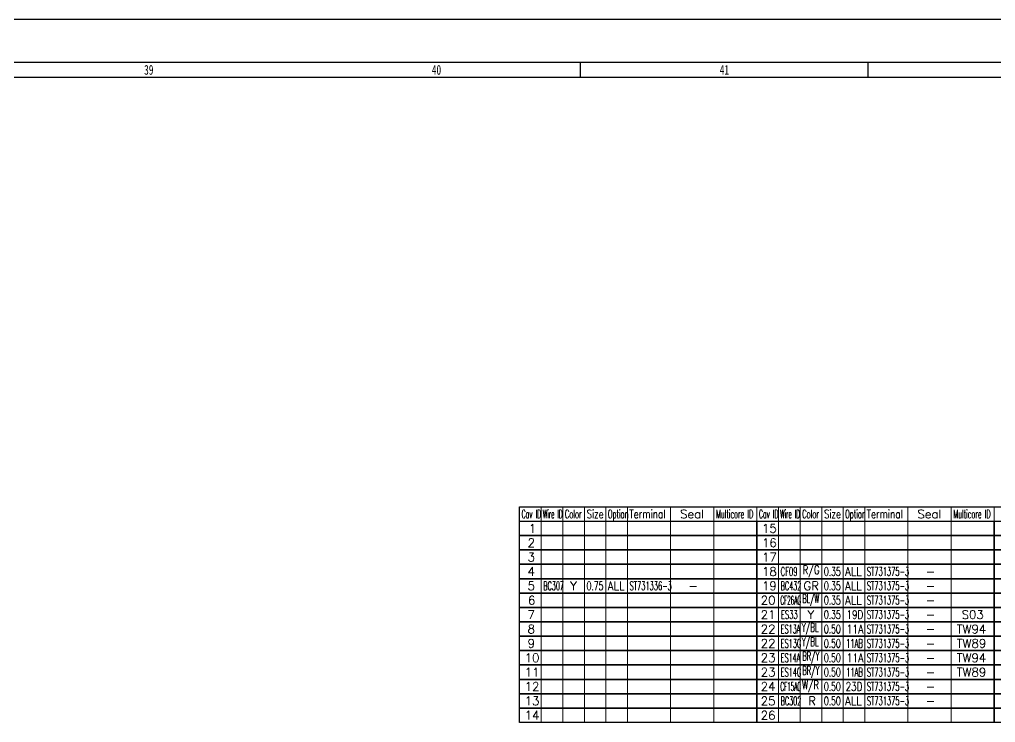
# Model space of a CAD drawing. Header units: inches. Extents: x 47316 to 59086, y 3141 to 11743.
# Drawn here: x 54072.9 to 54412.2, y 8829 to 9073.5 of the extents above; entities that cross this region are included whole.
import ezdxf

# ---------------------------------------------------------------- set-up
doc = ezdxf.new("R2010")
doc.units = ezdxf.units.IN
doc.header["$MEASUREMENT"] = 0
doc.styles.add('MtX_FangSong_GB2312', font='')
doc.styles.get("Standard").update_dxf_attribs({"font": ''})
doc.styles.get('MtX_FangSong_GB2312').set_extended_font_data('FangSong_GB2312')
doc.styles.get('Standard').set_extended_font_data('SimSun')

msp = doc.modelspace()

# ---------------------------------------------------------------- linework, layer by layer
at = {"color": 0, "lineweight": -2}
for p, q in [((56191.93, 9073.45), (50247.93, 9073.45)), ((56067.93, 9058.45), (50267.93, 9058.45)), ((54267.93, 9053.45), (54267.93, 9058.45)), ((54367.93, 9053.45), (54367.93, 9058.45)), ((50267.93, 9053.45), (56171.93, 9053.45))]:
    msp.add_line(p, q, dxfattribs=at)
at = {"color": 0, "linetype": 'Continuous', "lineweight": -2}
for p, q in [((54246.78, 8904), (54659.28, 8904)), ((54246.78, 8899), (54246.78, 8904)), ((54246.78, 8899), (54659.28, 8899))]:
    msp.add_line(p, q, dxfattribs=at)
at = {"color": 7, "linetype": 'Continuous', "lineweight": 15}
for p, q in [((54254.28, 8899), (54254.28, 8904)), ((54261.78, 8899), (54261.78, 8904)), ((54269.28, 8899), (54269.28, 8904)), ((54276.78, 8899), (54276.78, 8904)), ((54284.28, 8899), (54284.28, 8904)), ((54299.28, 8899), (54299.28, 8904)), ((54314.28, 8899), (54314.28, 8904)), ((54329.28, 8899), (54329.28, 8904)), ((54336.78, 8899), (54336.78, 8904)), ((54344.28, 8899), (54344.28, 8904)), ((54351.78, 8899), (54351.78, 8904)), ((54359.28, 8899), (54359.28, 8904)), ((54366.78, 8899), (54366.78, 8904)), ((54381.78, 8899), (54381.78, 8904)), ((54396.78, 8899), (54396.78, 8904)), ((54411.78, 8899), (54411.78, 8904))]:
    msp.add_line(p, q, dxfattribs=at)
at = {"color": 102, "linetype": 'Continuous', "lineweight": 15}
for p, q in [((54254.28, 8894), (54254.28, 8899)), ((54261.78, 8894), (54261.78, 8899)), ((54269.28, 8894), (54269.28, 8899)), ((54276.78, 8894), (54276.78, 8899)), ((54284.28, 8894), (54284.28, 8899)), ((54299.28, 8894), (54299.28, 8899)), ((54314.28, 8894), (54314.28, 8899)), ((54336.78, 8894), (54336.78, 8899)), ((54344.28, 8894), (54344.28, 8899)), ((54351.78, 8894), (54351.78, 8899)), ((54359.28, 8894), (54359.28, 8899)), ((54366.78, 8894), (54366.78, 8899)), ((54381.78, 8894), (54381.78, 8899)), ((54396.78, 8894), (54396.78, 8899)), ((54254.28, 8889), (54254.28, 8894)), ((54261.78, 8889), (54261.78, 8894)), ((54269.28, 8889), (54269.28, 8894)), ((54276.78, 8889), (54276.78, 8894)), ((54284.28, 8889), (54284.28, 8894)), ((54299.28, 8889), (54299.28, 8894)), ((54314.28, 8889), (54314.28, 8894)), ((54336.78, 8889), (54336.78, 8894)), ((54344.28, 8889), (54344.28, 8894)), ((54351.78, 8889), (54351.78, 8894)), ((54359.28, 8889), (54359.28, 8894)), ((54366.78, 8889), (54366.78, 8894)), ((54381.78, 8889), (54381.78, 8894)), ((54396.78, 8889), (54396.78, 8894)), ((54254.28, 8884), (54254.28, 8889)), ((54261.78, 8884), (54261.78, 8889)), ((54269.28, 8884), (54269.28, 8889)), ((54276.78, 8884), (54276.78, 8889)), ((54284.28, 8884), (54284.28, 8889)), ((54299.28, 8884), (54299.28, 8889)), ((54314.28, 8884), (54314.28, 8889)), ((54336.78, 8884), (54336.78, 8889)), ((54344.28, 8884), (54344.28, 8889)), ((54351.78, 8884), (54351.78, 8889)), ((54359.28, 8884), (54359.28, 8889)), ((54366.78, 8884), (54366.78, 8889)), ((54381.78, 8884), (54381.78, 8889)), ((54396.78, 8884), (54396.78, 8889)), ((54254.28, 8879), (54254.28, 8884)), ((54261.78, 8879), (54261.78, 8884)), ((54269.28, 8879), (54269.28, 8884)), ((54276.78, 8879), (54276.78, 8884)), ((54284.28, 8879), (54284.28, 8884)), ((54299.28, 8879), (54299.28, 8884)), ((54314.28, 8879), (54314.28, 8884)), ((54336.78, 8879), (54336.78, 8884)), ((54344.28, 8879), (54344.28, 8884)), ((54351.78, 8879), (54351.78, 8884)), ((54359.28, 8879), (54359.28, 8884)), ((54366.78, 8879), (54366.78, 8884)), ((54381.78, 8879), (54381.78, 8884)), ((54396.78, 8879), (54396.78, 8884)), ((54254.28, 8874), (54254.28, 8879)), ((54261.78, 8874), (54261.78, 8879)), ((54269.28, 8874), (54269.28, 8879)), ((54276.78, 8874), (54276.78, 8879)), ((54284.28, 8874), (54284.28, 8879)), ((54299.28, 8874), (54299.28, 8879)), ((54314.28, 8874), (54314.28, 8879)), ((54336.78, 8874), (54336.78, 8879)), ((54344.28, 8874), (54344.28, 8879)), ((54351.78, 8874), (54351.78, 8879)), ((54359.28, 8874), (54359.28, 8879)), ((54366.78, 8874), (54366.78, 8879)), ((54381.78, 8874), (54381.78, 8879)), ((54396.78, 8874), (54396.78, 8879)), ((54254.28, 8869), (54254.28, 8874)), ((54261.78, 8869), (54261.78, 8874)), ((54269.28, 8869), (54269.28, 8874)), ((54276.78, 8869), (54276.78, 8874)), ((54284.28, 8869), (54284.28, 8874)), ((54299.28, 8869), (54299.28, 8874)), ((54314.28, 8869), (54314.28, 8874)), ((54336.78, 8869), (54336.78, 8874)), ((54344.28, 8869), (54344.28, 8874)), ((54351.78, 8869), (54351.78, 8874)), ((54359.28, 8869), (54359.28, 8874)), ((54366.78, 8869), (54366.78, 8874)), ((54381.78, 8869), (54381.78, 8874)), ((54396.78, 8869), (54396.78, 8874)), ((54254.28, 8864), (54254.28, 8869)), ((54261.78, 8864), (54261.78, 8869)), ((54269.28, 8864), (54269.28, 8869)), ((54276.78, 8864), (54276.78, 8869)), ((54284.28, 8864), (54284.28, 8869)), ((54299.28, 8864), (54299.28, 8869)), ((54314.28, 8864), (54314.28, 8869)), ((54336.78, 8864), (54336.78, 8869)), ((54344.28, 8864), (54344.28, 8869)), ((54351.78, 8864), (54351.78, 8869)), ((54359.28, 8864), (54359.28, 8869)), ((54366.78, 8864), (54366.78, 8869)), ((54381.78, 8864), (54381.78, 8869)), ((54396.78, 8864), (54396.78, 8869)), ((54254.28, 8859), (54254.28, 8864)), ((54261.78, 8859), (54261.78, 8864)), ((54269.28, 8859), (54269.28, 8864)), ((54276.78, 8859), (54276.78, 8864)), ((54284.28, 8859), (54284.28, 8864)), ((54299.28, 8859), (54299.28, 8864)), ((54314.28, 8859), (54314.28, 8864)), ((54336.78, 8859), (54336.78, 8864)), ((54344.28, 8859), (54344.28, 8864)), ((54351.78, 8859), (54351.78, 8864)), ((54359.28, 8859), (54359.28, 8864)), ((54366.78, 8859), (54366.78, 8864)), ((54381.78, 8859), (54381.78, 8864)), ((54396.78, 8859), (54396.78, 8864)), ((54254.28, 8854), (54254.28, 8859)), ((54261.78, 8854), (54261.78, 8859)), ((54269.28, 8854), (54269.28, 8859)), ((54276.78, 8854), (54276.78, 8859)), ((54284.28, 8854), (54284.28, 8859)), ((54299.28, 8854), (54299.28, 8859)), ((54314.28, 8854), (54314.28, 8859)), ((54336.78, 8854), (54336.78, 8859)), ((54344.28, 8854), (54344.28, 8859)), ((54351.78, 8854), (54351.78, 8859)), ((54359.28, 8854), (54359.28, 8859)), ((54366.78, 8854), (54366.78, 8859)), ((54381.78, 8854), (54381.78, 8859)), ((54396.78, 8854), (54396.78, 8859)), ((54254.28, 8849), (54254.28, 8854)), ((54261.78, 8849), (54261.78, 8854)), ((54269.28, 8849), (54269.28, 8854)), ((54276.78, 8849), (54276.78, 8854)), ((54284.28, 8849), (54284.28, 8854)), ((54299.28, 8849), (54299.28, 8854)), ((54314.28, 8849), (54314.28, 8854)), ((54336.78, 8849), (54336.78, 8854)), ((54344.28, 8849), (54344.28, 8854)), ((54351.78, 8849), (54351.78, 8854)), ((54359.28, 8849), (54359.28, 8854)), ((54366.78, 8849), (54366.78, 8854)), ((54381.78, 8849), (54381.78, 8854)), ((54396.78, 8849), (54396.78, 8854)), ((54254.28, 8844), (54254.28, 8849)), ((54261.78, 8844), (54261.78, 8849)), ((54269.28, 8844), (54269.28, 8849)), ((54276.78, 8844), (54276.78, 8849)), ((54284.28, 8844), (54284.28, 8849)), ((54299.28, 8844), (54299.28, 8849)), ((54314.28, 8844), (54314.28, 8849)), ((54336.78, 8844), (54336.78, 8849)), ((54344.28, 8844), (54344.28, 8849)), ((54351.78, 8844), (54351.78, 8849)), ((54359.28, 8844), (54359.28, 8849)), ((54366.78, 8844), (54366.78, 8849)), ((54381.78, 8844), (54381.78, 8849)), ((54396.78, 8844), (54396.78, 8849)), ((54254.28, 8839), (54254.28, 8844)), ((54261.78, 8839), (54261.78, 8844)), ((54269.28, 8839), (54269.28, 8844)), ((54276.78, 8839), (54276.78, 8844)), ((54284.28, 8839), (54284.28, 8844)), ((54299.28, 8839), (54299.28, 8844)), ((54314.28, 8839), (54314.28, 8844)), ((54336.78, 8839), (54336.78, 8844)), ((54344.28, 8839), (54344.28, 8844)), ((54351.78, 8839), (54351.78, 8844)), ((54359.28, 8839), (54359.28, 8844)), ((54366.78, 8839), (54366.78, 8844)), ((54381.78, 8839), (54381.78, 8844)), ((54396.78, 8839), (54396.78, 8844)), ((54254.28, 8834), (54254.28, 8839)), ((54261.78, 8834), (54261.78, 8839)), ((54269.28, 8834), (54269.28, 8839)), ((54276.78, 8834), (54276.78, 8839)), ((54284.28, 8834), (54284.28, 8839)), ((54299.28, 8834), (54299.28, 8839)), ((54314.28, 8834), (54314.28, 8839)), ((54336.78, 8834), (54336.78, 8839)), ((54344.28, 8834), (54344.28, 8839)), ((54351.78, 8834), (54351.78, 8839)), ((54359.28, 8834), (54359.28, 8839)), ((54366.78, 8834), (54366.78, 8839)), ((54381.78, 8834), (54381.78, 8839)), ((54396.78, 8834), (54396.78, 8839)), ((54254.28, 8829), (54254.28, 8834)), ((54261.78, 8829), (54261.78, 8834)), ((54269.28, 8829), (54269.28, 8834)), ((54276.78, 8829), (54276.78, 8834)), ((54284.28, 8829), (54284.28, 8834)), ((54299.28, 8829), (54299.28, 8834)), ((54314.28, 8829), (54314.28, 8834)), ((54336.78, 8829), (54336.78, 8834)), ((54344.28, 8829), (54344.28, 8834)), ((54351.78, 8829), (54351.78, 8834)), ((54359.28, 8829), (54359.28, 8834)), ((54366.78, 8829), (54366.78, 8834)), ((54381.78, 8829), (54381.78, 8834)), ((54396.78, 8829), (54396.78, 8834))]:
    msp.add_line(p, q, dxfattribs=at)
at = {"color": 0, "linetype": 'Continuous', "lineweight": -2}
for points in [[(54246.78, 8894), (54246.78, 8899), (54329.28, 8899), (54329.28, 8894)], [(54329.28, 8894), (54329.28, 8899), (54411.78, 8899), (54411.78, 8894)], [(54411.78, 8894), (54411.78, 8899), (54494.28, 8899), (54494.28, 8894)], [(54246.78, 8889), (54246.78, 8894), (54329.28, 8894), (54329.28, 8889)], [(54329.28, 8889), (54329.28, 8894), (54411.78, 8894), (54411.78, 8889)], [(54411.78, 8889), (54411.78, 8894), (54494.28, 8894), (54494.28, 8889)], [(54246.78, 8884), (54246.78, 8889), (54329.28, 8889), (54329.28, 8884)], [(54329.28, 8884), (54329.28, 8889), (54411.78, 8889), (54411.78, 8884)], [(54411.78, 8884), (54411.78, 8889), (54494.28, 8889), (54494.28, 8884)], [(54246.78, 8879), (54246.78, 8884), (54329.28, 8884), (54329.28, 8879)], [(54329.28, 8879), (54329.28, 8884), (54411.78, 8884), (54411.78, 8879)], [(54411.78, 8879), (54411.78, 8884), (54494.28, 8884), (54494.28, 8879)], [(54246.78, 8874), (54246.78, 8879), (54329.28, 8879), (54329.28, 8874)], [(54329.28, 8874), (54329.28, 8879), (54411.78, 8879), (54411.78, 8874)], [(54411.78, 8874), (54411.78, 8879), (54494.28, 8879), (54494.28, 8874)], [(54246.78, 8869), (54246.78, 8874), (54329.28, 8874), (54329.28, 8869)], [(54329.28, 8869), (54329.28, 8874), (54411.78, 8874), (54411.78, 8869)], [(54411.78, 8869), (54411.78, 8874), (54494.28, 8874), (54494.28, 8869)], [(54246.78, 8864), (54246.78, 8869), (54329.28, 8869), (54329.28, 8864)], [(54329.28, 8864), (54329.28, 8869), (54411.78, 8869), (54411.78, 8864)], [(54411.78, 8864), (54411.78, 8869), (54494.28, 8869), (54494.28, 8864)], [(54246.78, 8859), (54246.78, 8864), (54329.28, 8864), (54329.28, 8859)], [(54329.28, 8859), (54329.28, 8864), (54411.78, 8864), (54411.78, 8859)], [(54411.78, 8859), (54411.78, 8864), (54494.28, 8864), (54494.28, 8859)], [(54246.78, 8854), (54246.78, 8859), (54329.28, 8859), (54329.28, 8854)], [(54329.28, 8854), (54329.28, 8859), (54411.78, 8859), (54411.78, 8854)], [(54411.78, 8854), (54411.78, 8859), (54494.28, 8859), (54494.28, 8854)], [(54246.78, 8849), (54246.78, 8854), (54329.28, 8854), (54329.28, 8849)], [(54329.28, 8849), (54329.28, 8854), (54411.78, 8854), (54411.78, 8849)], [(54411.78, 8849), (54411.78, 8854), (54494.28, 8854), (54494.28, 8849)], [(54246.78, 8844), (54246.78, 8849), (54329.28, 8849), (54329.28, 8844)], [(54329.28, 8844), (54329.28, 8849), (54411.78, 8849), (54411.78, 8844)], [(54411.78, 8844), (54411.78, 8849), (54494.28, 8849), (54494.28, 8844)], [(54246.78, 8839), (54246.78, 8844), (54329.28, 8844), (54329.28, 8839)], [(54329.28, 8839), (54329.28, 8844), (54411.78, 8844), (54411.78, 8839)], [(54411.78, 8839), (54411.78, 8844), (54494.28, 8844), (54494.28, 8839)], [(54246.78, 8834), (54246.78, 8839), (54329.28, 8839), (54329.28, 8834)], [(54329.28, 8834), (54329.28, 8839), (54411.78, 8839), (54411.78, 8834)], [(54411.78, 8834), (54411.78, 8839), (54494.28, 8839), (54494.28, 8834)], [(54246.78, 8829), (54246.78, 8834), (54329.28, 8834), (54329.28, 8829)], [(54329.28, 8829), (54329.28, 8834), (54411.78, 8834), (54411.78, 8829)], [(54411.78, 8829), (54411.78, 8834), (54494.28, 8834), (54494.28, 8829)]]:
    msp.add_lwpolyline(points, close=True, dxfattribs=at)

# ---------------------------------------------------------------- texts
at = {"color": 0, "lineweight": -2, "style": 'MtX_FangSong_GB2312', "width": 0.7}
for s, p in [('39', (54116.24, 9054.25)), ('40', (54216.26, 9054.25)), ('41', (54316.35, 9054.25))]:
    msp.add_text(s, height=3.4, dxfattribs=at).set_placement(p)
at = {"color": 7, "linetype": 'Continuous', "lineweight": 15, "char_height": 3, "attachment_point": 1}
for s, insert, width in [('\\Fromans.shx;\\W0.4292452830;\\T1.0000000000;\\o\\lCav ID', (54247.46, 8903), 6.5), ('\\Fromans.shx;\\W0.4026548673;\\T1.0000000000;\\o\\lWire ID', (54254.89, 8903), 6.5), ('\\Fromans.shx;\\W0.5687500000;\\T1.0000000000;\\o\\lColor', (54262.52, 8903), 6.5), ('\\Fromans.shx;\\W0.7222222222;\\T1.0000000000;\\o\\lSize', (54270.09, 8903), 6.5), ('\\Fromans.shx;\\W0.4595959596;\\T1.0000000000;\\o\\lOption', (54277.48, 8903), 6.5), ('\\Fromans.shx;\\W0.7480916031;\\T1.0000000000;\\o\\lTerminal', (54284.89, 8903), 14), ('\\Fromans.shx;\\W1.0000000000;\\T1.0000000000;\\o\\lSeal', (54302.56, 8903), 9.2857), ('\\Fromans.shx;\\W0.5185185185;\\T1.0000000000;\\o\\lMulticore ID', (54315.07, 8903), 14), ('\\Fromans.shx;\\W0.4292452830;\\T1.0000000000;\\o\\lCav ID', (54329.96, 8903), 6.5), ('\\Fromans.shx;\\W0.4026548673;\\T1.0000000000;\\o\\lWire ID', (54337.39, 8903), 6.5), ('\\Fromans.shx;\\W0.5687500000;\\T1.0000000000;\\o\\lColor', (54345.02, 8903), 6.5), ('\\Fromans.shx;\\W0.7222222222;\\T1.0000000000;\\o\\lSize', (54352.59, 8903), 6.5), ('\\Fromans.shx;\\W0.4595959596;\\T1.0000000000;\\o\\lOption', (54359.98, 8903), 6.5), ('\\Fromans.shx;\\W0.7480916031;\\T1.0000000000;\\o\\lTerminal', (54367.39, 8903), 14), ('\\Fromans.shx;\\W1.0000000000;\\T1.0000000000;\\o\\lSeal', (54385.06, 8903), 9.2857), ('\\Fromans.shx;\\W0.5185185185;\\T1.0000000000;\\o\\lMulticore ID', (54397.57, 8903), 14), ('\\Fromans.shx;\\W1.0000000000;\\T1.0000000000;\\o\\l1', (54249.96, 8898), 2.8571), ('\\Fromans.shx;\\W1.0000000000;\\T1.0000000000;\\o\\l15', (54331.03, 8898), 5.7143), ('\\Fromans.shx;\\W1.0000000000;\\T1.0000000000;\\o\\l2', (54249.53, 8893), 2.8571), ('\\Fromans.shx;\\W1.0000000000;\\T1.0000000000;\\o\\l16', (54331.03, 8893), 5.7143), ('\\Fromans.shx;\\W1.0000000000;\\T1.0000000000;\\o\\l3', (54249.53, 8888), 2.8571), ('\\Fromans.shx;\\W1.0000000000;\\T1.0000000000;\\o\\l17', (54331.03, 8888), 5.7143), ('\\Fromans.shx;\\W1.0000000000;\\T1.0000000000;\\o\\l4', (54249.53, 8883), 2.8571), ('\\Fromans.shx;\\W1.0000000000;\\T1.0000000000;\\o\\l18', (54331.03, 8883), 5.7143), ('\\Fromans.shx;\\W1.0000000000;\\T1.0000000000;\\o\\l5', (54249.53, 8878), 2.8571), ('\\Fromans.shx;\\W1.0000000000;\\T1.0000000000;\\o\\l19', (54331.03, 8878), 5.7143), ('\\Fromans.shx;\\W1.0000000000;\\T1.0000000000;\\o\\l6', (54249.67, 8873), 2.8571), ('\\Fromans.shx;\\W1.0000000000;\\T1.0000000000;\\o\\l20', (54330.6, 8873), 5.7143), ('\\Fromans.shx;\\W1.0000000000;\\T1.0000000000;\\o\\l7', (54249.53, 8868), 2.8571), ('\\Fromans.shx;\\W1.0000000000;\\T1.0000000000;\\o\\l21', (54330.6, 8868), 5.7143), ('\\Fromans.shx;\\W1.0000000000;\\T1.0000000000;\\o\\l8', (54249.53, 8863), 2.8571), ('\\Fromans.shx;\\W1.0000000000;\\T1.0000000000;\\o\\l22', (54330.6, 8863), 5.7143), ('\\Fromans.shx;\\W1.0000000000;\\T1.0000000000;\\o\\l9', (54249.53, 8858), 2.8571), ('\\Fromans.shx;\\W1.0000000000;\\T1.0000000000;\\o\\l22', (54330.6, 8858), 5.7143), ('\\Fromans.shx;\\W1.0000000000;\\T1.0000000000;\\o\\l10', (54248.53, 8853), 5.7143), ('\\Fromans.shx;\\W1.0000000000;\\T1.0000000000;\\o\\l23', (54330.6, 8853), 5.7143), ('\\Fromans.shx;\\W1.0000000000;\\T1.0000000000;\\o\\l11', (54248.53, 8848), 5.7143), ('\\Fromans.shx;\\W1.0000000000;\\T1.0000000000;\\o\\l23', (54330.6, 8848), 5.7143), ('\\Fromans.shx;\\W1.0000000000;\\T1.0000000000;\\o\\l12', (54248.53, 8843), 5.7143), ('\\Fromans.shx;\\W1.0000000000;\\T1.0000000000;\\o\\l24', (54330.6, 8843), 5.7143), ('\\Fromans.shx;\\W1.0000000000;\\T1.0000000000;\\o\\l13', (54248.53, 8838), 5.7143), ('\\Fromans.shx;\\W1.0000000000;\\T1.0000000000;\\o\\l25', (54330.6, 8838), 5.7143), ('\\Fromans.shx;\\W1.0000000000;\\T1.0000000000;\\o\\l14', (54248.53, 8833), 5.7143), ('\\Fromans.shx;\\W1.0000000000;\\T1.0000000000;\\o\\l26', (54330.6, 8833), 5.7143)]:
    msp.add_mtext(s, dxfattribs=dict(at, insert=insert, width=width))
at = {"color": 21, "linetype": 'Continuous', "lineweight": 15, "char_height": 3, "attachment_point": 1}
for s, insert, width in [('\\Fromans.shx;\\W0.5759493671;\\T1.0000000000;\\o\\lCF09', (54337.53, 8883), 6.5), ('\\Fromans.shx;\\W0.6500000000;\\T1.0000000000;\\o\\l0.35', (54352.56, 8883), 6.5), ('\\Fromans.shx;\\W0.4851485149;\\T1.0000000000;\\o\\lST731375-3', (54367.49, 8883), 14), ('\\Fromans.shx;\\W0.4460784314;\\T1.0000000000;\\o\\lBC307', (54255.03, 8878), 6.5), ('\\Fromans.shx;\\W0.6500000000;\\T1.0000000000;\\o\\l0.75', (54270.06, 8878), 6.5), ('\\Fromans.shx;\\W0.4851485149;\\T1.0000000000;\\o\\lST731336-3', (54284.99, 8878), 14), ('\\Fromans.shx;\\W0.4460784314;\\T1.0000000000;\\o\\lBC432', (54337.53, 8878), 6.5), ('\\Fromans.shx;\\W0.6500000000;\\T1.0000000000;\\o\\l0.35', (54352.56, 8878), 6.5), ('\\Fromans.shx;\\W0.4851485149;\\T1.0000000000;\\o\\lST731375-3', (54367.49, 8878), 14), ('\\Fromans.shx;\\W0.3855932203;\\T1.0000000000;\\o\\lCF26AG', (54337.44, 8873), 6.5), ('\\Fromans.shx;\\W0.6500000000;\\T1.0000000000;\\o\\l0.35', (54352.56, 8873), 6.5), ('\\Fromans.shx;\\W0.4851485149;\\T1.0000000000;\\o\\lST731375-3', (54367.49, 8873), 14), ('\\Fromans.shx;\\W0.5759493671;\\T1.0000000000;\\o\\lES33', (54337.61, 8868), 6.5), ('\\Fromans.shx;\\W0.6500000000;\\T1.0000000000;\\o\\l0.35', (54352.56, 8868), 6.5), ('\\Fromans.shx;\\W0.4851485149;\\T1.0000000000;\\o\\lST731375-3', (54367.49, 8868), 14), ('\\Fromans.shx;\\W1.0000000000;\\T1.0000000000;\\o\\lS03', (54400.42, 8868), 8.5714), ('\\Fromans.shx;\\W0.4690721649;\\T1.0000000000;\\o\\lES13A', (54337.55, 8863), 6.5), ('\\Fromans.shx;\\W0.6500000000;\\T1.0000000000;\\o\\l0.50', (54352.56, 8863), 6.5), ('\\Fromans.shx;\\W0.4851485149;\\T1.0000000000;\\o\\lST731375-3', (54367.49, 8863), 14), ('\\Fromans.shx;\\W1.0000000000;\\T1.0000000000;\\o\\lTW94', (54398.71, 8863), 11.4286), ('\\Fromans.shx;\\W0.4550000000;\\T1.0000000000;\\o\\lES13G', (54337.54, 8858), 6.5), ('\\Fromans.shx;\\W0.6500000000;\\T1.0000000000;\\o\\l0.50', (54352.56, 8858), 6.5), ('\\Fromans.shx;\\W0.4851485149;\\T1.0000000000;\\o\\lST731375-3', (54367.49, 8858), 14), ('\\Fromans.shx;\\W1.0000000000;\\T1.0000000000;\\o\\lTW89', (54398.71, 8858), 11.4286), ('\\Fromans.shx;\\W0.4690721649;\\T1.0000000000;\\o\\lES14A', (54337.55, 8853), 6.5), ('\\Fromans.shx;\\W0.6500000000;\\T1.0000000000;\\o\\l0.50', (54352.56, 8853), 6.5), ('\\Fromans.shx;\\W0.4851485149;\\T1.0000000000;\\o\\lST731375-3', (54367.49, 8853), 14), ('\\Fromans.shx;\\W1.0000000000;\\T1.0000000000;\\o\\lTW94', (54398.71, 8853), 11.4286), ('\\Fromans.shx;\\W0.4550000000;\\T1.0000000000;\\o\\lES14G', (54337.54, 8848), 6.5), ('\\Fromans.shx;\\W0.6500000000;\\T1.0000000000;\\o\\l0.50', (54352.56, 8848), 6.5), ('\\Fromans.shx;\\W0.4851485149;\\T1.0000000000;\\o\\lST731375-3', (54367.49, 8848), 14), ('\\Fromans.shx;\\W1.0000000000;\\T1.0000000000;\\o\\lTW89', (54398.71, 8848), 11.4286), ('\\Fromans.shx;\\W0.3855932203;\\T1.0000000000;\\o\\lCF15AC', (54337.44, 8843), 6.5), ('\\Fromans.shx;\\W0.6500000000;\\T1.0000000000;\\o\\l0.50', (54352.56, 8843), 6.5), ('\\Fromans.shx;\\W0.4851485149;\\T1.0000000000;\\o\\lST731375-3', (54367.49, 8843), 14), ('\\Fromans.shx;\\W0.4460784314;\\T1.0000000000;\\o\\lBC302', (54337.53, 8838), 6.5), ('\\Fromans.shx;\\W0.6500000000;\\T1.0000000000;\\o\\l0.50', (54352.56, 8838), 6.5), ('\\Fromans.shx;\\W0.4851485149;\\T1.0000000000;\\o\\lST731375-3', (54367.49, 8838), 14)]:
    msp.add_mtext(s, dxfattribs=dict(at, insert=insert, width=width))
at = {"color": 140, "linetype": 'Continuous', "lineweight": 15, "char_height": 3, "attachment_point": 1}
for s, insert, width in [('\\Fromans.shx;\\W0.7109375000;\\T1.0000000000;\\o\\lR/G', (54345.18, 8883.57), 6.5), ('\\Fromans.shx;\\W0.8750000000;\\T1.0000000000;\\o\\lALL', (54359.9, 8883), 6.5), ('\\Fromans.shx;\\W1.0000000000;\\T1.0000000000;\\o\\l-', (54387.99, 8883), 3.7143), ('\\Fromans.shx;\\W1.0000000000;\\T1.0000000000;\\o\\lY', (54264.39, 8878), 2.5714), ('\\Fromans.shx;\\W0.8750000000;\\T1.0000000000;\\o\\lALL', (54277.4, 8878), 6.5), ('\\Fromans.shx;\\W1.0000000000;\\T1.0000000000;\\o\\l-', (54305.49, 8878), 3.7143), ('\\Fromans.shx;\\W1.0000000000;\\T1.0000000000;\\o\\lGR', (54345.46, 8878), 6), ('\\Fromans.shx;\\W0.8750000000;\\T1.0000000000;\\o\\lALL', (54359.9, 8878), 6.5), ('\\Fromans.shx;\\W1.0000000000;\\T1.0000000000;\\o\\l-', (54387.99, 8878), 3.7143), ('\\Fromans.shx;\\W0.5416666667;\\T1.0000000000;\\o\\lBL/W', (54345.09, 8873.57), 6.5), ('\\Fromans.shx;\\W0.8750000000;\\T1.0000000000;\\o\\lALL', (54359.9, 8873), 6.5), ('\\Fromans.shx;\\W1.0000000000;\\T1.0000000000;\\o\\l-', (54387.99, 8873), 3.7143), ('\\Fromans.shx;\\W1.0000000000;\\T1.0000000000;\\o\\lY', (54346.89, 8868), 2.5714), ('\\Fromans.shx;\\W0.7459016393;\\T1.0000000000;\\o\\l19D', (54360.42, 8868), 6.5), ('\\Fromans.shx;\\W1.0000000000;\\T1.0000000000;\\o\\l-', (54387.99, 8868), 3.7143), ('\\Fromans.shx;\\W0.5833333333;\\T1.0000000000;\\o\\lY/BL', (54344.86, 8863.57), 6.5), ('\\Fromans.shx;\\W0.7844827586;\\T1.0000000000;\\o\\l11A', (54360.45, 8863), 6.5), ('\\Fromans.shx;\\W0.5833333333;\\T1.0000000000;\\o\\lY/BL', (54344.86, 8858.57), 6.5), ('\\Fromans.shx;\\W1.0000000000;\\T1.0000000000;\\o\\l-', (54387.99, 8863), 3.7143), ('\\Fromans.shx;\\W0.5759493671;\\T1.0000000000;\\o\\l11AB', (54360.27, 8858), 6.5), ('\\Fromans.shx;\\W1.0000000000;\\T1.0000000000;\\o\\l-', (54387.99, 8858), 3.7143), ('\\Fromans.shx;\\W0.5548780488;\\T1.0000000000;\\o\\lBR/Y', (54345.1, 8853.57), 6.5), ('\\Fromans.shx;\\W0.7844827586;\\T1.0000000000;\\o\\l11A', (54360.45, 8853), 6.5), ('\\Fromans.shx;\\W0.5548780488;\\T1.0000000000;\\o\\lBR/Y', (54345.1, 8848.57), 6.5), ('\\Fromans.shx;\\W1.0000000000;\\T1.0000000000;\\o\\l-', (54387.99, 8853), 3.7143), ('\\Fromans.shx;\\W0.5759493671;\\T1.0000000000;\\o\\l11AB', (54360.27, 8848), 6.5), ('\\Fromans.shx;\\W1.0000000000;\\T1.0000000000;\\o\\l-', (54387.99, 8848), 3.7143), ('\\Fromans.shx;\\W0.6791044776;\\T1.0000000000;\\o\\lW/R', (54344.97, 8843.57), 6.5), ('\\Fromans.shx;\\W0.7459016393;\\T1.0000000000;\\o\\l23D', (54360.1, 8843), 6.5), ('\\Fromans.shx;\\W1.0000000000;\\T1.0000000000;\\o\\l-', (54387.99, 8843), 3.7143), ('\\Fromans.shx;\\W1.0000000000;\\T1.0000000000;\\o\\lR', (54347.1, 8838), 3), ('\\Fromans.shx;\\W0.8750000000;\\T1.0000000000;\\o\\lALL', (54359.9, 8838), 6.5), ('\\Fromans.shx;\\W1.0000000000;\\T1.0000000000;\\o\\l-', (54387.99, 8838), 3.7143)]:
    msp.add_mtext(s, dxfattribs=dict(at, insert=insert, width=width))

doc.saveas('drawing.dxf')
